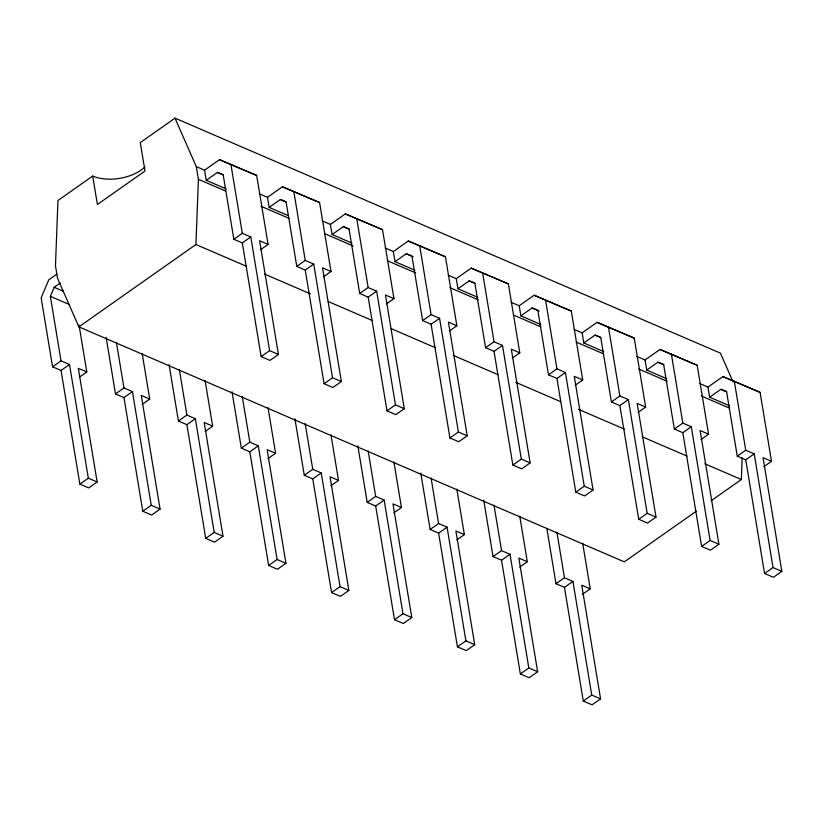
<?xml version="1.0" encoding="UTF-8"?>
<svg xmlns="http://www.w3.org/2000/svg" width="823" height="823" viewBox="0 0 823 823"><rect width="100%" height="100%" fill="white"/><g stroke="black" fill="none" stroke-linecap="round" stroke-linejoin="round"><path stroke-width="1.23" d="M92.69 176.071L57.96 200.503L55.47 265.716L57.569 278.4L78.874 326.875L195.925 244.524L198.405 179.311L196.306 166.637L175.001 118.162L140.27 142.595L144.982 171.019L97.402 204.495L92.69 176.071A34.669 19.289 -9.4 0 0 145.013 166.935M711.031 500.837L741.338 479.521L742.171 457.783M56.756 274.182L48.783 279.789L41.15 297.854L52.569 366.801L61.036 370.453L79.862 484.14L88.678 487.936L97.145 481.98L88.328 478.184L69.502 364.496L61.036 360.844L50.357 296.321L54.174 287.289L60.295 282.989M196.306 166.637L204.557 170.186L219.504 159.683L256.663 175.453L268.082 244.4L260.552 249.698M204.557 170.186L206.234 180.309L217.467 172.408L223.167 174.743L233.845 239.267L242.312 242.908L261.138 356.606L269.954 360.402L278.431 354.446L259.605 240.758L268.082 244.4M259.358 193.796L267.485 197.304L282.433 186.79L319.591 202.561L331.011 271.518L323.48 276.816M267.485 197.304L269.162 207.417L280.396 199.516L286.095 201.861L296.774 266.374L305.24 270.026L324.067 383.713L332.883 387.51L341.36 381.553L322.534 267.866L331.011 271.518M52.569 366.801L61.036 360.844M233.845 239.267L242.312 233.3L250.789 236.952L269.605 350.639L278.431 354.446M61.036 370.453L69.502 364.496M242.312 242.908L250.789 236.952M79.275 377.243L86.796 371.945L79.049 325.136M322.287 220.914L330.414 224.412L345.351 213.908L382.52 229.679L393.939 298.626L386.409 303.924M330.414 224.412L332.091 234.534L343.325 226.634L349.024 228.969L359.702 293.492L368.169 297.134L386.995 410.821L395.812 414.627L404.278 408.671L385.462 294.984L393.939 298.626M115.498 393.919L123.964 387.952L132.431 391.604L151.257 505.291L160.073 509.098L151.607 515.054L142.791 511.248L123.964 397.56L115.498 393.919L106.157 337.502M296.774 266.374L305.24 260.418L313.717 264.07L332.533 377.757L341.36 381.553M123.964 397.56L132.431 391.604M305.24 270.026L313.717 264.07M142.204 404.35L149.724 399.052L142.184 353.52M385.215 248.021L393.343 251.529L408.28 241.016L445.449 256.786L456.858 325.743L449.337 331.041M393.343 251.529L395.019 261.642L406.243 253.741L411.942 256.087L422.631 320.6L431.098 324.252L449.924 437.939L458.74 441.735L467.207 435.779L448.391 322.091L456.858 325.743M79.862 484.14L88.328 478.184M261.138 356.606L269.605 350.639M178.416 421.026L186.893 415.07L195.36 418.722L214.186 532.409L223.002 536.205L214.536 542.162L205.719 538.365L186.893 424.678L178.416 421.026L169.085 364.61M359.702 293.492L368.169 287.525L376.646 291.177L395.462 404.865L404.278 408.671M186.893 424.678L195.36 418.722M368.169 297.134L376.646 291.177M205.122 431.468L212.653 426.17L205.112 380.627M448.144 275.139L456.271 278.637L471.209 268.133L508.377 283.904L519.786 352.851L512.266 358.149M456.271 278.637L457.948 288.76L469.172 280.859L474.871 283.194L485.56 347.718L494.026 351.359L512.852 465.046L521.669 468.853L530.135 462.896L511.32 349.209L519.786 352.851M142.791 511.248L151.257 505.291M324.067 383.713L332.533 377.757M241.345 448.144L249.822 442.177L258.288 445.829L277.114 559.517L285.931 563.323L277.464 569.279L268.637 565.473L249.822 451.786L241.345 448.144L232.014 391.727M422.631 320.6L431.098 314.643L439.575 318.295L458.39 431.982L467.207 435.779M249.822 451.786L258.288 445.829M431.098 324.252L439.575 318.295M268.051 458.576L275.582 453.278L268.041 407.745M511.073 302.247L519.2 305.755L534.137 295.241L571.306 311.012L582.715 379.969L575.195 385.267M519.2 305.755L520.877 315.867L532.1 307.967L537.8 310.312L548.488 374.825L556.955 378.477L575.781 492.164L584.597 495.96L593.064 490.004L574.248 376.317L582.715 379.969M205.719 538.365L214.186 532.409M386.995 410.821L395.462 404.865M304.273 475.252L312.75 469.295L321.217 472.947L340.043 586.634L348.859 590.43L340.393 596.387L331.566 592.591L312.75 478.904L304.273 475.252L294.932 418.835M485.56 347.718L494.026 341.751L502.493 345.403L521.319 459.09L530.135 462.896M312.75 478.904L321.217 472.947M494.026 351.359L502.493 345.403M330.98 485.693L338.51 480.395L330.969 434.853M574.001 329.365L582.128 332.862L597.066 322.349L634.235 338.13L645.644 407.076L638.113 412.374M582.128 332.862L583.805 342.985L595.029 335.084L600.728 337.42L611.407 401.933L619.884 405.585L638.71 519.272L647.526 523.078L655.993 517.122L637.177 403.424L645.644 407.076M268.637 565.473L277.114 559.517M449.924 437.939L458.39 431.982M367.202 502.359L375.669 496.403L384.146 500.055L402.972 613.742L411.788 617.548L403.321 623.505L394.495 619.698L375.679 506.011L367.202 502.359L357.861 445.953M548.488 374.825L556.955 368.869L565.422 372.521L584.248 486.208L593.064 490.004M375.679 506.011L384.146 500.055M556.955 378.477L565.422 372.521M393.908 512.801L401.439 507.503L393.898 461.96M636.93 356.472L645.057 359.98L659.995 349.466L697.163 365.237L708.572 434.194L701.042 439.492M645.057 359.98L646.734 370.093L657.958 362.192L663.657 364.527L674.335 429.05L682.812 432.703L701.628 546.39L710.455 550.186L718.921 544.229L700.106 430.542L708.572 434.194M331.566 592.591L340.043 586.634M512.852 465.046L521.319 459.09M430.131 529.477L438.597 523.521L447.074 527.173L465.9 640.86L474.717 644.656L466.25 650.612L457.423 646.816L438.608 533.129L430.131 529.477L420.79 473.06M611.407 401.933L619.884 395.976L628.35 399.628L647.176 513.315L655.993 517.122M438.608 533.129L447.074 527.173M619.884 405.585L628.35 399.628M456.837 539.919L464.367 534.621L456.827 489.078M699.859 383.59L707.986 387.088L722.923 376.574L760.092 392.355L771.501 461.302L763.97 466.6M707.986 387.088L709.663 397.211L720.886 389.31L726.586 391.645L737.264 456.158L745.741 459.81L764.557 573.497L773.383 577.304L781.85 571.347L763.034 457.65L771.501 461.302M394.495 619.698L402.972 613.742M575.781 492.164L584.248 486.208M493.059 556.585L501.526 550.628L510.003 554.28L528.819 667.967L537.645 671.774L529.179 677.73L520.352 673.924L501.536 560.237L493.059 556.585L483.718 500.178M674.335 429.05L682.812 423.094L691.279 426.746L710.105 540.433L718.921 544.229M501.536 560.237L510.003 554.28M682.812 432.703L691.279 426.746M519.766 567.026L527.296 561.728L519.755 516.186M457.423 646.816L465.9 640.86M638.71 519.272L647.176 513.315M555.988 583.702L564.455 577.746L572.931 581.398L591.747 695.085L600.574 698.881L592.097 704.838L583.281 701.042L564.465 587.355L555.988 583.702L546.853 528.541M737.264 456.158L745.741 450.202L754.207 453.854L773.034 567.541L781.85 571.347M564.465 587.355L572.931 581.398M745.741 459.81L754.207 453.854M696.402 511.134L624.297 561.862L78.874 326.875M582.694 594.144L590.225 588.846L582.684 543.303M520.352 673.924L528.819 667.967M701.628 546.39L710.105 540.433M583.281 701.042L591.747 695.085M764.557 573.497L773.034 567.541M256.663 175.453L219.504 159.683M319.591 202.561L282.433 186.79M382.52 229.679L345.351 213.908M445.449 256.786L408.28 241.016M508.377 283.904L471.209 268.133M561.049 306.814L571.306 311.012M634.235 338.13L597.066 322.349M697.163 365.237L659.995 349.466M760.092 392.355L722.923 376.574M175.001 118.162L720.423 353.149L733.108 382.006M534.137 295.241L559.907 306.341M217.467 172.408L223.321 174.929M280.396 199.516L286.25 202.047M343.325 226.634L349.178 229.154M406.243 253.741L413.28 256.776M469.172 280.859L475.036 283.379M532.1 307.967L539.127 311.001M595.029 335.084L600.883 337.605M657.958 362.192L663.811 364.723M720.886 389.31L726.74 391.83M206.234 180.309L226.15 188.889M269.162 207.417L287.906 215.492M332.091 234.534L351.997 243.114M395.019 261.642L414.926 270.222M457.948 288.76L477.854 297.34M520.877 315.867L540.783 324.447M583.805 342.985L603.712 351.565M646.734 370.093L666.64 378.673M709.663 397.211L729.569 405.79M198.405 179.311L225.564 191.008M260.973 206.264L289.315 218.476M324.725 233.732L353.057 245.943M387.294 260.696L415.636 272.897M449.862 287.649L478.204 299.86M513.614 315.116L540.773 326.813M576.182 342.08L603.341 353.777M638.751 369.033L667.093 381.244M701.33 395.997L729.662 408.198M195.925 244.524L246.684 266.395M264.399 274.028L310.436 293.862M328.151 301.496L371.831 320.312M390.719 328.449L435.573 347.779M453.288 355.413L498.141 374.732M515.856 382.366L560.72 401.696M578.425 409.319L624.462 429.164M642.177 436.787L687.03 456.117M704.745 463.75L741.338 479.521M54.174 287.289L63.536 291.332M50.357 296.321L69.091 304.397M86.796 371.945L78.329 368.293L97.145 481.98M149.724 399.052L141.258 395.41L160.073 509.098M212.653 426.17L204.186 422.518L223.002 536.205M275.582 453.278L267.115 449.636L285.931 563.323M338.51 480.395L330.044 476.743L348.859 590.43M401.439 507.503L392.962 503.861L411.788 617.548M464.367 534.621L455.891 530.969L474.717 644.656M527.296 561.728L518.819 558.076L537.645 671.774M590.225 588.846L581.748 585.194L600.574 698.881M734.322 381.255L745.741 450.202M671.393 354.137L682.812 423.094M608.464 327.029L619.884 395.976M545.536 299.911L556.955 368.869M556.914 532.203L564.455 577.746M482.607 272.804L494.026 341.751M493.985 505.085L501.526 550.628M419.679 245.686L431.098 314.643M431.067 477.978L438.597 523.521M356.75 218.579L368.169 287.525M368.138 450.86L375.669 496.403M293.821 191.461L305.24 260.418M305.21 423.752L312.75 469.295M230.903 164.353L242.312 233.3M242.281 396.635L249.822 442.177M179.352 369.527L186.893 415.07M116.424 342.409L123.964 387.952"/></g></svg>
